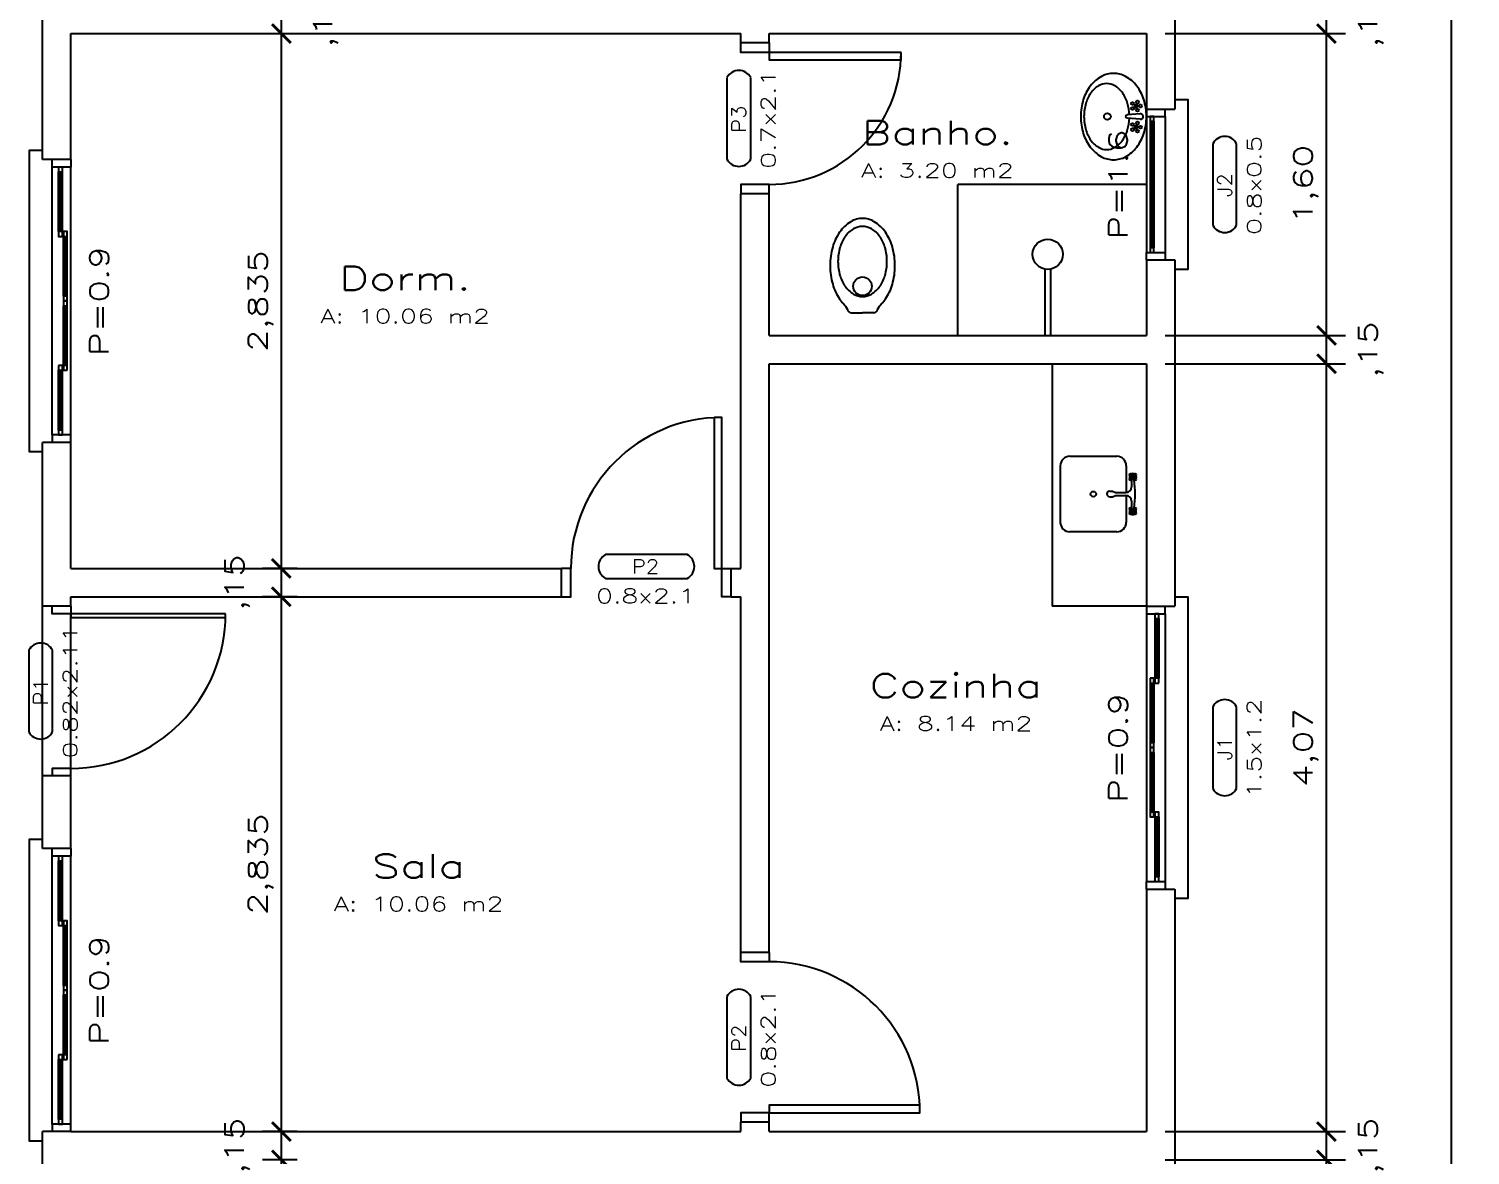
# Model space of a CAD drawing. Extents: x 241 to 398, y 106 to 179.
# Drawn here: x 246.91 to 254.55, y 163.07 to 169.04 of the extents above; entities that cross this region are included whole.
import ezdxf
from ezdxf.enums import TextEntityAlignment as Align

# ---------------------------------------------------------------- set-up
doc = ezdxf.new("R2010")
doc.units = 0
doc.layers.get('0').update_dxf_attribs({"linetype": 'CONTINUOUS'})
doc.layers.get('DEFPOINTS').update_dxf_attribs({"linetype": 'CONTINUOUS'})
for name, color, linetype in [('APARELHOS', 8, 'CONTINUOUS'), ('COTAS', 7, 'CONTINUOUS'), ('ESPECARQ', 7, 'CONTINUOUS'), ('ESQUADRIA', 3, 'CONTINUOUS'), ('MOBIL_I', 8, 'CONTINUOUS'), ('PAREDE', 5, 'CONTINUOUS'), ('UNIDADE', 4, 'CONTINUOUS'), ('VIDRO', 1, 'CONTINUOUS')]:
    doc.layers.add(name, color=color, linetype=linetype)
doc.styles.add('REGUA100', font='romans.shx', dxfattribs={"width": 1.4})
doc.styles.add('REGUA60', font='romans.shx', dxfattribs={"width": 1.4})
doc.styles.add('REGUA80', font='romans.shx', dxfattribs={"width": 1.4})
doc.styles.get("Standard").update_dxf_attribs({"font": 'ISOCP'})
doc.dimstyles.new('ISO-25', dxfattribs={"dimtxt": 2.5, "dimasz": 2.5, "dimexe": 1.25, "dimexo": 0.625, "dimtad": 1, "dimdec": 4, "dimdsep": 46, "dimlunit": 6, "dimtxsty": 'Standard', "dimcen": 2.5, "dimadec": 0, "dimazin": 0, "dimtfac": 1, "dimtdec": 4, "dimtmove": 0, "dimatfit": 3, "dimfxl": 0, "dimtolj": 1, "dimtzin": 0, "dimarcsym": 0})

# ---------------------------------------------------------------- blocks, each defined once
blk = doc.blocks.new('INDESQ2')
at = {"color": 0, "linetype": 'ByBlock'}
for p, q in [((4.32, 2.96), (-4.32, 2.96)), ((-4.32, 0.44), (4.32, 0.44))]:
    blk.add_line(p, q, dxfattribs=at)
at = {"color": 0}
for centre, start, end in [((-3.67, 1.7), 117.3654, 242.6346), ((3.67, 1.7), 297.3654, 62.6346)]:
    blk.add_arc(centre, 1.42, start, end, dxfattribs=at)
at = {"style": 'REGUA60', "width": 1.4, "flags": 9}
blk.add_attdef('LOCAL', text='', height=1.5, dxfattribs=at).set_placement((-0.08, -4.35), align=Align.CENTER)
at = {"layer": 'ESPECARQ', "color": 0, "style": 'REGUA60'}
for tag, width, p in [('COD', 1.1, (-0.08, 0.95)), ('DIM', 1.4, (-0.08, -2.17))]:
    blk.add_attdef(tag, text='', height=1.5, dxfattribs=dict(at, width=width)).set_placement(p, align=Align.CENTER)
blk = doc.blocks.new('CUBACOZ')
at = {"layer": 'APARELHOS'}
for p, q in [((-0.1515, 0.1741), (-0.0096, 0.1741)), ((-0.1045, 0.2035), (-0.0987, 0.2093)), ((-0.0987, 0.2093), (-0.1044, 0.215)), ((-0.0916, 0.2164), (-0.0978, 0.2225)), ((-0.0973, 0.1965), (-0.0916, 0.2022)), ((-0.0916, 0.2164), (-0.0858, 0.2221)), ((-0.0916, 0.2022), (-0.0857, 0.1963)), ((-0.0845, 0.2093), (-0.0788, 0.215)), ((-0.0845, 0.2093), (-0.0786, 0.2034)), ((-0.0749, 0.2018), (-0.0395, 0.2018)), ((-0.0095, 0.1165), (-0.0095, 0.1718)), ((0.0055, 0.1741), (0.1485, 0.1741)), ((0.0055, 0.1165), (0.0055, 0.1718)), ((0.0355, 0.2018), (0.0715, 0.2018)), ((0.0755, 0.2034), (0.0813, 0.2092)), ((0.0813, 0.2092), (0.0756, 0.2149)), ((0.0884, 0.2162), (0.0822, 0.2224)), ((0.0827, 0.1964), (0.0884, 0.2021)), ((0.0884, 0.2162), (0.0942, 0.222)), ((0.0884, 0.2021), (0.0943, 0.1962)), ((0.0955, 0.2092), (0.1011, 0.2149)), ((0.0955, 0.2092), (0.1014, 0.2033)), ((-0.2015, -0.1253), (-0.2015, 0.1241)), ((-0.017, 0.1015), (-0.0095, 0.1165)), ((-0.017, 0.0865), (-0.017, 0.1015)), ((0.013, 0.1015), (0.0055, 0.1165)), ((0.013, 0.0865), (0.013, 0.1015)), ((0.1985, 0.1241), (0.1985, -0.1253)), ((-0.1515, -0.1753), (0.1485, -0.1753))]:
    blk.add_line(p, q, dxfattribs=at)
for centre, radius in [((-0.1038, 0.2212), 0.0062), ((-0.1034, 0.1974), 0.0062), ((-0.0916, 0.2092), 0.00508), ((-0.0797, 0.2211), 0.0062), ((-0.0796, 0.1972), 0.0062), ((0.0761, 0.2211), 0.0062), ((0.0765, 0.1973), 0.0062), ((0.0884, 0.2091), 0.00508), ((0.1003, 0.221), 0.0062), ((0.1004, 0.1971), 0.0062), ((-0.0015, -0.0003), 0.0143)]:
    blk.add_circle(centre, radius, dxfattribs=at)
for centre, radius, start, end in [((-0.1515, 0.1241), 0.05, 90, 180), ((-0.0869, 0.2096), 0.0229, 161.72558, 199.74671), ((-0.0921, 0.2124), 0.0153, 59.57179, 120.42821), ((-0.0916, 0.2065), 0.0156, 241.28233, 298.71767), ((-0.0018, -0.4129), 0.6339, 83.34453, 96.65547), ((-0.0395, 0.1718), 0.03, 0, 90), ((0.0355, 0.1718), 0.03, 90, 180), ((0.0879, 0.2123), 0.0153, 59.57179, 120.42821), ((0.0884, 0.2064), 0.0156, 241.28233, 298.71767), ((0.0878, 0.2091), 0.0188, 335.24621, 23.31831), ((0.1485, 0.1241), 0.05, 0, 90), ((-0.002, 0.0865), 0.015, 180, 0), ((-0.1515, -0.1253), 0.05, 180, 270), ((0.1485, -0.1253), 0.05, 270, 0)]:
    blk.add_arc(centre, radius, start, end, dxfattribs=at)
blk = doc.blocks.new('INDUNI1')
at = {"color": 0, "style": 'REGUA100', "width": 1.4, "flags": 8}
for tag, p in [('NOME1', (0, 0)), ('NOME2', (0, -4.29))]:
    blk.add_attdef(tag, text='', height=2.5, dxfattribs=at).set_placement(p, align=Align.CENTER)
at = {"layer": 'ESPECARQ', "style": 'REGUA60', "width": 1.4}
blk.add_attdef('AREA', text='', height=1.5, dxfattribs=at).set_placement((0, -7.81), align=Align.CENTER)
at = {"layer": 'ESPECARQ', "style": 'REGUA60', "width": 1.4, "flags": 8}
for tag, p in [('PISO', (0, -10.31)), ('REVPAR', (0, -12.81)), ('PEDIR', (0, -15.31))]:
    blk.add_attdef(tag, text='', height=1.5, dxfattribs=at).set_placement(p, align=Align.CENTER)
blk = doc.blocks.new('LAVAT')
for p, q in [((-10.1, -2.8), (-8.9, -3.2)), ((-10, -2.4), (-8.7, -2.8)), ((-9.4, -4.9), (-8.6, -3.8)), ((-9.1, -5.2), (-8.3, -4.1)), ((-8.2, -1), (-8.2, -2.4)), ((-7.8, -1), (-7.8, -2.4)), ((-6.8, -5.2), (-7.6, -4.1)), ((-6.5, -4.9), (-7.3, -3.8)), ((-5.9, -2.4), (-7.2, -2.8)), ((-5.8, -2.8), (-7.1, -3.2)), ((-2.1, -0.2), (-1.2, -10.1)), ((2.1, -0.2), (1.2, -10.1)), ((5.8, -2.8), (7.1, -3.2)), ((5.9, -2.4), (7.2, -2.8)), ((6.5, -4.9), (7.3, -3.8)), ((6.8, -5.2), (7.6, -4.1)), ((7.8, -1), (7.8, -2.4)), ((8.2, -1), (8.2, -2.4)), ((9.1, -5.2), (8.3, -4.1)), ((9.4, -4.9), (8.6, -3.8)), ((10, -2.4), (8.7, -2.8)), ((10.1, -2.8), (8.9, -3.2))]:
    blk.add_line(p, q)
blk.add_lwpolyline([(0, 4.6, 0.076419), (-12.9, 2.6, 0.086454), (-23.1, -2.7, 0.105866), (-30.4, -11.2, 0.125365), (-32.7, -20.3, 0.125365), (-30.4, -29.5, 0.105866), (-23.1, -37.9, 0.086454), (-12.9, -43.2, 0.076419), (0, -45.2, 0.076419), (12.9, -43.2, 0.086454), (23.1, -37.9, 0.105866), (30.4, -29.5, 0.125365), (32.7, -20.3, 0.125365), (30.4, -11.2, 0.105866), (23.1, -2.7, 0.086454), (12.9, 2.6, 0.076419)], format="xyb", close=True)
for points in [[(-25, -25.5, 0.136248), (-23.3, -31.7, 0.106961), (-17.7, -37.7, 0.081463), (-9.9, -41.3, 0.069558), (0, -42.7, 0.069558), (9.9, -41.3, 0.081463), (17.7, -37.7, 0.106961), (23.3, -31.7, 0.136248), (25, -25.5, 0.136248), (23.3, -19.3, 0.106961), (17.7, -13.3, 0.081463), (9.9, -9.7, 0.060346), (1.3, -8.3, 0.069558)], [(-1.3, -8.3, 0.060346), (-9.9, -9.7, 0.081463), (-17.7, -13.3, 0.106961), (-23.3, -19.3, 0.136248), (-25, -25.5, 0.136248)]]:
    blk.add_lwpolyline(points, format="xyb")
for centre, radius in [((-8, 0), 1.05), ((8, 0), 1.05), ((-11, -2.2), 1.05), ((-9.9, -5.9), 1.05), ((-8, -3.2), 0.904), ((-6.1, -5.9), 1.05), ((-4.9, -2.2), 1.05), ((4.9, -2.2), 1.05), ((6.1, -5.9), 1.05), ((8, -3.2), 0.904), ((9.9, -5.9), 1.05), ((11, -2.2), 1.05), ((0, -25), 2.5)]:
    blk.add_circle(centre, radius)
for centre, radius, start, end in [((0, 0), 2.11, 354.4166, 185.8913), ((0, -10), 1.16, 185.4287, 354.7356)]:
    blk.add_arc(centre, radius, start, end)
blk = doc.blocks.new('VASO')
for p in [(-5.96, 0), (5.96, 0)]:
    blk.add_line(p, (0, 0))
for points in [[(0, 50, 0.136248), (-6.22, 48.27, 0.106961), (-12.17, 42.68, 0.081463), (-15.82, 34.92, 0.069558), (-17.21, 25, 0.069558), (-15.82, 15.08, 0.081463), (-12.17, 7.32, 0.040842), (-10.18, 4.88, 0.136248)], [(10.26, 4.96, 0.039379), (12.17, 7.32, 0.081463), (15.82, 15.08, 0.069558), (17.21, 25, 0.069558), (15.82, 34.92, 0.081463), (12.17, 42.68, 0.106961), (6.22, 48.27, 0.136248), (0, 50, 0.136248)]]:
    blk.add_lwpolyline(points, format="xyb")
blk.add_lwpolyline([(-0.01, 45.77, 0.134521), (-4.72, 44.48, 0.106852), (-9.2, 40.33, 0.08225), (-11.96, 34.56, 0.070585), (-13, 27.19, 0.070585), (-11.96, 19.82, 0.08225), (-9.2, 14.05, 0.106852), (-4.72, 9.9, 0.134521), (-0.01, 8.61, 0.134521), (4.69, 9.9, 0.106852), (9.17, 14.05, 0.08225), (11.93, 19.82, 0.070585), (12.97, 27.19, 0.070585), (11.93, 34.56, 0.08225), (9.17, 40.33, 0.106852), (4.69, 44.48, 0.134521)], format="xyb", close=True)
blk.add_circle((-0.01, 14.04), 4.93)
for centre, radius, start, end in [((-21.76, -5.8), 15.76, 27.89368, 42.68741), ((-5.96, 2), 2, 186.21105, 270), ((5.96, 2), 2, 270, 353.78895), ((21.76, -5.8), 15.76, 137.31259, 152.10632)]:
    blk.add_arc(centre, radius, start, end)
blk = doc.blocks.new('VASOSANIT2')
at = {"layer": 'APARELHOS', "ltscale": 10, "xscale": 0.01, "yscale": 0.01, "zscale": 0.01}
blk.add_blockref('VASO', (-0.0298, 0), dxfattribs=at)
blk = doc.blocks.new('CHUVA')
at = {"layer": 'APARELHOS'}
for p, q in [((-0.03, -0.35), (-0.03, 0)), ((0, -0.35), (0, 0))]:
    blk.add_line(p, q, dxfattribs=at)
blk.add_circle((-0.015, -0.43), 0.08, dxfattribs=at)
blk = doc.blocks.new('_ARCHTICK')
at = {"color": 0, "linetype": 'ByBlock', "const_width": 0.15}
blk.add_lwpolyline([(-0.5, -0.5), (0.5, 0.5)], dxfattribs=at)
blk = doc.blocks.new('*D65')
at = {"color": 1, "linetype": 'ByBlock', "transparency": 16777216}
for p, q in [((253.7915, 161.3478), (253.7915, 163.1478)), ((252.9371, 163.0478), (253.8915, 163.0478))]:
    blk.add_line(p, q, dxfattribs=at)
at = {"layer": 'DEFPOINTS', "color": 0, "linetype": 'ByBlock', "transparency": 16777216}
for p in [(252.8371, 163.0478, -3.35), (253.7915, 163.0478), (252.8371, 161.4478, -3.35)]:
    blk.add_point(p, dxfattribs=at)
at = {"color": 1, "linetype": 'ByBlock', "transparency": 16777216, "xscale": 0.1, "yscale": 0.1, "zscale": 0.1}
for p, rotation in [((253.7915, 163.0478), 90), ((253.7915, 161.4478), 270)]:
    blk.add_blockref('_ARCHTICK', p, dxfattribs=dict(at, rotation=rotation))
at = {"color": 7, "linetype": 'ByBlock', "transparency": 16777216, "insert": (253.682, 162.2478), "char_height": 0.1, "attachment_point": 5, "rotation": 90, "style": 'REGUA60'}
blk.add_mtext('\\A1;1,60', dxfattribs=at)
blk = doc.blocks.new('*D66')
at = {"color": 1, "linetype": 'ByBlock', "transparency": 16777216}
for p, q in [((252.9371, 163.1978), (253.8915, 163.1978)), ((253.7915, 162.9478), (253.7915, 163.1978))]:
    blk.add_line(p, q, dxfattribs=at)
at = {"layer": 'DEFPOINTS', "color": 0, "linetype": 'ByBlock', "transparency": 16777216}
for p in [(252.8371, 163.1978, -3.35), (253.7915, 163.1978), (252.8371, 163.0478, -3.35)]:
    blk.add_point(p, dxfattribs=at)
at = {"color": 1, "linetype": 'ByBlock', "transparency": 16777216, "xscale": 0.1, "yscale": 0.1, "zscale": 0.1}
for p, rotation in [((253.7915, 163.1978), 90), ((253.7915, 163.0478), 270)]:
    blk.add_blockref('_ARCHTICK', p, dxfattribs=dict(at, rotation=rotation))
at = {"color": 7, "linetype": 'ByBlock', "transparency": 16777216, "insert": (254.026, 163.1228), "char_height": 0.1, "attachment_point": 5, "rotation": 90, "style": 'REGUA60'}
blk.add_mtext('\\A1;,15', dxfattribs=at)
blk = doc.blocks.new('*D67')
at = {"color": 1, "linetype": 'ByBlock', "transparency": 16777216}
for p, q in [((253.7915, 163.0978), (253.7915, 167.3678)), ((252.9371, 167.2678), (253.8915, 167.2678))]:
    blk.add_line(p, q, dxfattribs=at)
at = {"layer": 'DEFPOINTS', "color": 0, "linetype": 'ByBlock', "transparency": 16777216}
for p in [(252.8371, 167.2678, -3.35), (253.7915, 167.2678), (252.8371, 163.1978, -3.35)]:
    blk.add_point(p, dxfattribs=at)
at = {"color": 1, "linetype": 'ByBlock', "transparency": 16777216, "xscale": 0.1, "yscale": 0.1, "zscale": 0.1}
for p, rotation in [((253.7915, 167.2678), 90), ((253.7915, 163.1978), 270)]:
    blk.add_blockref('_ARCHTICK', p, dxfattribs=dict(at, rotation=rotation))
at = {"color": 7, "linetype": 'ByBlock', "transparency": 16777216, "insert": (253.682, 165.2328), "char_height": 0.1, "attachment_point": 5, "rotation": 90, "style": 'REGUA60'}
blk.add_mtext('\\A1;4,07', dxfattribs=at)
blk = doc.blocks.new('*D68')
at = {"color": 1, "linetype": 'ByBlock', "transparency": 16777216}
for p, q in [((252.9371, 167.4178), (253.8915, 167.4178)), ((253.7915, 167.1678), (253.7915, 167.4178))]:
    blk.add_line(p, q, dxfattribs=at)
at = {"layer": 'DEFPOINTS', "color": 0, "linetype": 'ByBlock', "transparency": 16777216}
for p in [(252.8371, 167.4178, -3.35), (253.7915, 167.4178), (252.8371, 167.2678, -3.35)]:
    blk.add_point(p, dxfattribs=at)
at = {"color": 1, "linetype": 'ByBlock', "transparency": 16777216, "xscale": 0.1, "yscale": 0.1, "zscale": 0.1}
for p, rotation in [((253.7915, 167.4178), 90), ((253.7915, 167.2678), 270)]:
    blk.add_blockref('_ARCHTICK', p, dxfattribs=dict(at, rotation=rotation))
at = {"color": 7, "linetype": 'ByBlock', "transparency": 16777216, "insert": (254.026, 167.3428), "char_height": 0.1, "attachment_point": 5, "rotation": 90, "style": 'REGUA60'}
blk.add_mtext('\\A1;,15', dxfattribs=at)
blk = doc.blocks.new('*D69')
at = {"color": 1, "linetype": 'ByBlock', "transparency": 16777216}
for p, q in [((253.7915, 167.3178), (253.7915, 169.1178)), ((252.9371, 169.0178), (253.8915, 169.0178))]:
    blk.add_line(p, q, dxfattribs=at)
at = {"layer": 'DEFPOINTS', "color": 0, "linetype": 'ByBlock', "transparency": 16777216}
for p in [(252.8371, 169.0178, -3.35), (253.7915, 169.0178), (252.8371, 167.4178, -3.35)]:
    blk.add_point(p, dxfattribs=at)
at = {"color": 1, "linetype": 'ByBlock', "transparency": 16777216, "xscale": 0.1, "yscale": 0.1, "zscale": 0.1}
for p, rotation in [((253.7915, 169.0178), 90), ((253.7915, 167.4178), 270)]:
    blk.add_blockref('_ARCHTICK', p, dxfattribs=dict(at, rotation=rotation))
at = {"color": 7, "linetype": 'ByBlock', "transparency": 16777216, "insert": (253.682, 168.2178), "char_height": 0.1, "attachment_point": 5, "rotation": 90, "style": 'REGUA60'}
blk.add_mtext('\\A1;1,60', dxfattribs=at)
blk = doc.blocks.new('*D70')
at = {"color": 1, "linetype": 'ByBlock', "transparency": 16777216}
for p, q in [((252.9371, 169.1678), (253.8915, 169.1678)), ((253.7915, 168.9178), (253.7915, 169.1678))]:
    blk.add_line(p, q, dxfattribs=at)
at = {"layer": 'DEFPOINTS', "color": 0, "linetype": 'ByBlock', "transparency": 16777216}
for p in [(252.8371, 169.1678, -3.35), (253.7915, 169.1678), (252.8371, 169.0178, -3.35)]:
    blk.add_point(p, dxfattribs=at)
at = {"color": 1, "linetype": 'ByBlock', "transparency": 16777216, "xscale": 0.1, "yscale": 0.1, "zscale": 0.1}
for p, rotation in [((253.7915, 169.1678), 90), ((253.7915, 169.0178), 270)]:
    blk.add_blockref('_ARCHTICK', p, dxfattribs=dict(at, rotation=rotation))
at = {"color": 7, "linetype": 'ByBlock', "transparency": 16777216, "insert": (254.026, 169.0928), "char_height": 0.1, "attachment_point": 5, "rotation": 90, "style": 'REGUA60'}
blk.add_mtext('\\A1;,15', dxfattribs=at)
blk = doc.blocks.new('*D75')
at = {"color": 1, "linetype": 'ByBlock', "transparency": 16777216}
for p, q in [((254.4529, 175.2378), (254.4529, 145.0378)), ((253.0871, 175.1378), (254.5529, 175.1378)), ((253.0871, 145.1378), (254.5529, 145.1378))]:
    blk.add_line(p, q, dxfattribs=at)
at = {"layer": 'DEFPOINTS', "color": 0, "linetype": 'ByBlock', "transparency": 16777216}
for p in [(252.9871, 175.1378, -3.35), (252.9871, 145.1378, -3.35), (254.4529, 145.1378)]:
    blk.add_point(p, dxfattribs=at)
at = {"color": 1, "linetype": 'ByBlock', "transparency": 16777216, "xscale": 0.1, "yscale": 0.1, "zscale": 0.1}
for p, rotation in [((254.4529, 175.1378), 90), ((254.4529, 145.1378), 270)]:
    blk.add_blockref('_ARCHTICK', p, dxfattribs=dict(at, rotation=rotation))
at = {"color": 7, "linetype": 'ByBlock', "transparency": 16777216, "insert": (254.3434, 160.1378), "char_height": 0.1, "attachment_point": 5, "rotation": 90, "style": 'REGUA60'}
blk.add_mtext('\\A1;30,00', dxfattribs=at)
blk = doc.blocks.new('*D86')
at = {"color": 1, "linetype": 'ByBlock', "transparency": 16777216}
for p, q in [((248.2526, 160.1128), (248.2526, 163.1478)), ((248.3371, 163.0478), (248.1526, 163.0478)), ((248.3371, 160.2128), (248.1526, 160.2128))]:
    blk.add_line(p, q, dxfattribs=at)
at = {"layer": 'DEFPOINTS', "color": 0, "linetype": 'ByBlock', "transparency": 16777216}
for p in [(248.2526, 163.0478), (248.4371, 163.0478, -3.35), (248.4371, 160.2128, -3.35)]:
    blk.add_point(p, dxfattribs=at)
at = {"color": 1, "linetype": 'ByBlock', "transparency": 16777216, "xscale": 0.1, "yscale": 0.1, "zscale": 0.1}
for p, rotation in [((248.2526, 163.0478), 90), ((248.2526, 160.2128), 270)]:
    blk.add_blockref('_ARCHTICK', p, dxfattribs=dict(at, rotation=rotation))
at = {"color": 7, "linetype": 'ByBlock', "transparency": 16777216, "insert": (248.1431, 161.6303), "char_height": 0.1, "attachment_point": 5, "rotation": 90, "style": 'REGUA60'}
blk.add_mtext('\\A1;2,835', dxfattribs=at)
blk = doc.blocks.new('*D87')
at = {"color": 1, "linetype": 'ByBlock', "transparency": 16777216}
for p, q in [((248.3371, 163.1978), (248.1526, 163.1978)), ((248.2526, 162.9478), (248.2526, 163.1978))]:
    blk.add_line(p, q, dxfattribs=at)
at = {"layer": 'DEFPOINTS', "color": 0, "linetype": 'ByBlock', "transparency": 16777216}
for p in [(248.2526, 163.1978), (248.4371, 163.1978, -3.35), (248.4371, 163.0478, -3.35)]:
    blk.add_point(p, dxfattribs=at)
at = {"color": 1, "linetype": 'ByBlock', "transparency": 16777216, "xscale": 0.1, "yscale": 0.1, "zscale": 0.1}
for p, rotation in [((248.2526, 163.1978), 90), ((248.2526, 163.0478), 270)]:
    blk.add_blockref('_ARCHTICK', p, dxfattribs=dict(at, rotation=rotation))
at = {"color": 7, "linetype": 'ByBlock', "transparency": 16777216, "insert": (248.0181, 163.1228), "char_height": 0.1, "attachment_point": 5, "rotation": 90, "style": 'REGUA60'}
blk.add_mtext('\\A1;,15', dxfattribs=at)
blk = doc.blocks.new('*D88')
at = {"color": 1, "linetype": 'ByBlock', "transparency": 16777216}
for p, q in [((248.2526, 163.0978), (248.2526, 166.1328)), ((248.3371, 166.0328), (248.1526, 166.0328)), ((248.3371, 163.1978), (248.1526, 163.1978))]:
    blk.add_line(p, q, dxfattribs=at)
at = {"layer": 'DEFPOINTS', "color": 0, "linetype": 'ByBlock', "transparency": 16777216}
for p in [(248.2526, 166.0328), (248.4371, 166.0328, -3.35), (248.4371, 163.1978, -3.35)]:
    blk.add_point(p, dxfattribs=at)
at = {"color": 1, "linetype": 'ByBlock', "transparency": 16777216, "xscale": 0.1, "yscale": 0.1, "zscale": 0.1}
for p, rotation in [((248.2526, 166.0328), 90), ((248.2526, 163.1978), 270)]:
    blk.add_blockref('_ARCHTICK', p, dxfattribs=dict(at, rotation=rotation))
at = {"color": 7, "linetype": 'ByBlock', "transparency": 16777216, "insert": (248.1431, 164.6153), "char_height": 0.1, "attachment_point": 5, "rotation": 90, "style": 'REGUA60'}
blk.add_mtext('\\A1;2,835', dxfattribs=at)
blk = doc.blocks.new('*D89')
at = {"color": 1, "linetype": 'ByBlock', "transparency": 16777216}
for p, q in [((248.3371, 166.1828), (248.1526, 166.1828)), ((248.2526, 165.9328), (248.2526, 166.1828))]:
    blk.add_line(p, q, dxfattribs=at)
at = {"layer": 'DEFPOINTS', "color": 0, "linetype": 'ByBlock', "transparency": 16777216}
for p in [(248.2526, 166.1828), (248.4371, 166.1828, -3.35), (248.4371, 166.0328, -3.35)]:
    blk.add_point(p, dxfattribs=at)
at = {"color": 1, "linetype": 'ByBlock', "transparency": 16777216, "xscale": 0.1, "yscale": 0.1, "zscale": 0.1}
for p, rotation in [((248.2526, 166.1828), 90), ((248.2526, 166.0328), 270)]:
    blk.add_blockref('_ARCHTICK', p, dxfattribs=dict(at, rotation=rotation))
at = {"color": 7, "linetype": 'ByBlock', "transparency": 16777216, "insert": (248.0181, 166.1078), "char_height": 0.1, "attachment_point": 5, "rotation": 90, "style": 'REGUA60'}
blk.add_mtext('\\A1;,15', dxfattribs=at)
blk = doc.blocks.new('*D90')
at = {"color": 1, "linetype": 'ByBlock', "transparency": 16777216}
for p, q in [((248.2526, 166.0828), (248.2526, 169.1178)), ((248.3504, 169.0178), (248.3526, 169.0178)), ((248.3371, 166.1828), (248.1526, 166.1828))]:
    blk.add_line(p, q, dxfattribs=at)
at = {"layer": 'DEFPOINTS', "color": 0, "linetype": 'ByBlock', "transparency": 16777216}
for p in [(248.2504, 169.0178, -3.35), (248.2526, 169.0178), (248.4371, 166.1828, -3.35)]:
    blk.add_point(p, dxfattribs=at)
at = {"color": 1, "linetype": 'ByBlock', "transparency": 16777216, "xscale": 0.1, "yscale": 0.1, "zscale": 0.1}
for p, rotation in [((248.2526, 169.0178), 90), ((248.2526, 166.1828), 270)]:
    blk.add_blockref('_ARCHTICK', p, dxfattribs=dict(at, rotation=rotation))
at = {"color": 7, "linetype": 'ByBlock', "transparency": 16777216, "insert": (248.1431, 167.6003), "char_height": 0.1, "attachment_point": 5, "rotation": 90, "style": 'REGUA60'}
blk.add_mtext('\\A1;2,835', dxfattribs=at)
blk = doc.blocks.new('*D91')
at = {"color": 1, "linetype": 'ByBlock', "transparency": 16777216}
for p, q in [((248.2526, 168.9178), (248.2526, 169.1678)), ((248.3504, 169.1678), (248.3526, 169.1678))]:
    blk.add_line(p, q, dxfattribs=at)
at = {"layer": 'DEFPOINTS', "color": 0, "linetype": 'ByBlock', "transparency": 16777216}
for p in [(248.2504, 169.1678, -3.35), (248.2526, 169.1678), (248.2504, 169.0178, -3.35)]:
    blk.add_point(p, dxfattribs=at)
at = {"color": 1, "linetype": 'ByBlock', "transparency": 16777216, "xscale": 0.1, "yscale": 0.1, "zscale": 0.1}
for p, rotation in [((248.2526, 169.1678), 90), ((248.2526, 169.0178), 270)]:
    blk.add_blockref('_ARCHTICK', p, dxfattribs=dict(at, rotation=rotation))
at = {"color": 7, "linetype": 'ByBlock', "transparency": 16777216, "insert": (248.4872, 169.0928), "char_height": 0.1, "attachment_point": 5, "rotation": 90, "style": 'REGUA60'}
blk.add_mtext('\\A1;,15', dxfattribs=at)

msp = doc.modelspace()

# ---------------------------------------------------------------- linework, layer by layer
at = {"layer": 'APARELHOS'}
for p, q in [((251.8371, 167.4178, -3.35), (251.8371, 168.2178, -3.35)), ((252.8371, 168.2178, -3.35), (251.8371, 168.2178, -3.35)), ((252.3371, 167.2678, -3.35), (252.3371, 165.9828, -3.35)), ((252.8371, 165.9828, -3.35), (252.3371, 165.9828, -3.35))]:
    msp.add_line(p, q, dxfattribs=at)
at = {"layer": 'ESQUADRIA', "color": 1}
for p, q in [((252.8371, 168.5778, -3.35), (252.8371, 167.8578, -3.35)), ((252.8571, 168.5528, -3.35), (252.8571, 167.8828, -3.35)), ((252.8771, 168.5528, -3.35), (252.8771, 167.8828, -3.35)), ((252.9371, 168.5778, -3.35), (252.9371, 167.8578, -3.35)), ((247.0371, 166.8903, -3.35), (247.0371, 168.3103, -3.35)), ((247.0721, 167.9678, -3.35), (247.0721, 168.2853, -3.35)), ((247.0921, 167.9678, -3.35), (247.0921, 168.2853, -3.35)), ((247.1371, 166.8903, -3.35), (247.1371, 168.3103, -3.35)), ((247.0971, 167.6253, -3.35), (247.0971, 167.9428, -3.35)), ((247.1171, 167.6253, -3.35), (247.1171, 167.9428, -3.35)), ((247.0971, 167.2578, -3.35), (247.0971, 167.5753, -3.35)), ((247.1171, 167.2578, -3.35), (247.1171, 167.5753, -3.35)), ((247.0721, 166.9153, -3.35), (247.0721, 167.2328, -3.35)), ((247.0921, 166.9153, -3.35), (247.0921, 167.2328, -3.35)), ((247.1371, 165.1228, -3.35), (247.1371, 165.9428, -3.35)), ((252.8371, 165.9428, -3.35), (252.8371, 164.5228, -3.35)), ((252.8821, 165.9178, -3.35), (252.8821, 165.6003, -3.35)), ((252.9021, 165.9178, -3.35), (252.9021, 165.6003, -3.35)), ((252.9371, 165.9428, -3.35), (252.9371, 164.5228, -3.35)), ((252.8571, 165.5753, -3.35), (252.8571, 165.2578, -3.35)), ((252.8771, 165.5753, -3.35), (252.8771, 165.2578, -3.35)), ((252.8571, 165.2078, -3.35), (252.8571, 164.8903, -3.35)), ((252.8771, 165.2078, -3.35), (252.8771, 164.8903, -3.35)), ((252.8821, 164.8653, -3.35), (252.8821, 164.5478, -3.35)), ((252.9021, 164.8653, -3.35), (252.9021, 164.5478, -3.35)), ((247.0371, 163.2378, -3.35), (247.0371, 164.6578, -3.35)), ((247.0721, 164.3153, -3.35), (247.0721, 164.6328, -3.35)), ((247.0921, 164.3153, -3.35), (247.0921, 164.6328, -3.35)), ((247.1371, 163.2378, -3.35), (247.1371, 164.6578, -3.35)), ((247.0971, 163.9728, -3.35), (247.0971, 164.2903, -3.35)), ((247.1171, 163.9728, -3.35), (247.1171, 164.2903, -3.35)), ((247.0971, 163.6053, -3.35), (247.0971, 163.9228, -3.35)), ((247.1171, 163.6053, -3.35), (247.1171, 163.9228, -3.35)), ((247.0721, 163.2628, -3.35), (247.0721, 163.5803, -3.35)), ((247.0921, 163.2628, -3.35), (247.0921, 163.5803, -3.35))]:
    msp.add_line(p, q, dxfattribs=at)
at = {"layer": 'ESQUADRIA', "elevation": -3.35}
for points in [[(250.8371, 168.9678), (250.8371, 168.9178), (250.6871, 168.9178), (250.6871, 168.9678)], [(252.9871, 168.6678), (253.0571, 168.6678), (253.0571, 167.7678), (252.9871, 167.7678)], [(252.8371, 168.6178), (252.8371, 168.5778), (252.9371, 168.5778), (252.9371, 168.6178)], [(246.9871, 166.8003), (246.9171, 166.8003), (246.9171, 168.4003), (246.9871, 168.4003)], [(247.1371, 168.3503), (247.1371, 168.3103), (247.0371, 168.3103), (247.0371, 168.3503)], [(250.8371, 168.1678), (250.8371, 168.2178), (250.6871, 168.2178), (250.6871, 168.1678)], [(252.8371, 167.8178), (252.8371, 167.8578), (252.9371, 167.8578), (252.9371, 167.8178)], [(247.1371, 166.8503), (247.1371, 166.8903), (247.0371, 166.8903), (247.0371, 166.8503)], [(249.7371, 166.0328), (249.7871, 166.0328), (249.7871, 166.1828), (249.7371, 166.1828)], [(250.6371, 166.0328), (250.5871, 166.0328), (250.5871, 166.1828), (250.6371, 166.1828)], [(252.9871, 166.0328), (253.0571, 166.0328), (253.0571, 164.4328), (252.9871, 164.4328)], [(246.9871, 165.0828), (246.9871, 165.0828), (246.9871, 165.9828), (246.9871, 165.9828)], [(247.1371, 165.9828), (247.1371, 165.9428), (247.0371, 165.9428), (247.0371, 165.9828)], [(252.8371, 165.9828), (252.8371, 165.9428), (252.9371, 165.9428), (252.9371, 165.9828)], [(247.1371, 165.0828), (247.1371, 165.1228), (247.0371, 165.1228), (247.0371, 165.0828)], [(246.9871, 163.1478), (246.9171, 163.1478), (246.9171, 164.7478), (246.9871, 164.7478)], [(247.1371, 164.6978), (247.1371, 164.6578), (247.0371, 164.6578), (247.0371, 164.6978)], [(252.8371, 164.4828), (252.8371, 164.5228), (252.9371, 164.5228), (252.9371, 164.4828)], [(250.8371, 164.1478), (250.8371, 164.0978), (250.6871, 164.0978), (250.6871, 164.1478)], [(250.8371, 163.2478), (250.8371, 163.2978), (250.6871, 163.2978), (250.6871, 163.2478)], [(247.1371, 163.1978), (247.1371, 163.2378), (247.0371, 163.2378), (247.0371, 163.1978)]]:
    msp.add_lwpolyline(points, dxfattribs=at)
for points in [[(251.5371, 168.9178), (250.8371, 168.9178), (250.8371, 168.8778), (251.5371, 168.8778)], [(252.8571, 168.5778), (252.8571, 168.5528), (252.8771, 168.5528), (252.8771, 168.5778)], [(247.0721, 168.3103), (247.0721, 168.2853), (247.0921, 168.2853), (247.0921, 168.3103)], [(247.0921, 167.9428), (247.0921, 167.9678), (247.0721, 167.9678), (247.0721, 167.9428)], [(247.0971, 167.9678), (247.0971, 167.9428), (247.1171, 167.9428), (247.1171, 167.9678)], [(252.8771, 167.8578), (252.8771, 167.8828), (252.8571, 167.8828), (252.8571, 167.8578)], [(247.1171, 167.6003), (247.1171, 167.6253), (247.0971, 167.6253), (247.0971, 167.6003)], [(247.0971, 167.6003), (247.0971, 167.5753), (247.1171, 167.5753), (247.1171, 167.6003)], [(247.0721, 167.2578), (247.0721, 167.2328), (247.0921, 167.2328), (247.0921, 167.2578)], [(247.1171, 167.2328), (247.1171, 167.2578), (247.0971, 167.2578), (247.0971, 167.2328)], [(247.0921, 166.8903), (247.0921, 166.9153), (247.0721, 166.9153), (247.0721, 166.8903)], [(250.5471, 166.9828), (250.5471, 166.1828), (250.5871, 166.1828), (250.5871, 166.9828)], [(247.9571, 165.9428), (247.1371, 165.9428), (247.1371, 165.9228), (247.9571, 165.9228)], [(252.8821, 165.9428), (252.8821, 165.9178), (252.9021, 165.9178), (252.9021, 165.9428)], [(252.8571, 165.6003), (252.8571, 165.5753), (252.8771, 165.5753), (252.8771, 165.6003)], [(252.9021, 165.5753), (252.9021, 165.6003), (252.8821, 165.6003), (252.8821, 165.5753)], [(252.8771, 165.2328), (252.8771, 165.2578), (252.8571, 165.2578), (252.8571, 165.2328)], [(252.8571, 165.2328), (252.8571, 165.2078), (252.8771, 165.2078), (252.8771, 165.2328)], [(252.8771, 164.8653), (252.8771, 164.8903), (252.8571, 164.8903), (252.8571, 164.8653)], [(252.8821, 164.8903), (252.8821, 164.8653), (252.9021, 164.8653), (252.9021, 164.8903)], [(247.0721, 164.6578), (247.0721, 164.6328), (247.0921, 164.6328), (247.0921, 164.6578)], [(252.9021, 164.5228), (252.9021, 164.5478), (252.8821, 164.5478), (252.8821, 164.5228)], [(247.0921, 164.2903), (247.0921, 164.3153), (247.0721, 164.3153), (247.0721, 164.2903)], [(247.0971, 164.3153), (247.0971, 164.2903), (247.1171, 164.2903), (247.1171, 164.3153)], [(247.1171, 163.9478), (247.1171, 163.9728), (247.0971, 163.9728), (247.0971, 163.9478)], [(247.0971, 163.9478), (247.0971, 163.9228), (247.1171, 163.9228), (247.1171, 163.9478)], [(247.0721, 163.6053), (247.0721, 163.5803), (247.0921, 163.5803), (247.0921, 163.6053)], [(247.1171, 163.5803), (247.1171, 163.6053), (247.0971, 163.6053), (247.0971, 163.5803)], [(250.8371, 163.2978), (251.6371, 163.2978), (251.6371, 163.3378), (250.8371, 163.3378)], [(247.0921, 163.2378), (247.0921, 163.2628), (247.0721, 163.2628), (247.0721, 163.2378)]]:
    msp.add_lwpolyline(points, close=True, dxfattribs=at)
at = {"layer": 'MOBIL_I'}
for centre, radius, start, end in [((250.8371, 168.9178, -3.35), 0.7, 270, 0), ((250.5871, 166.1828, -3.35), 0.8, 90, 180), ((247.1371, 165.9428, -3.35), 0.82, 270, 0), ((250.8371, 163.2978, -3.35), 0.8, 0, 90)]:
    msp.add_arc(centre, radius, start, end, dxfattribs=at)
at = {"layer": 'PAREDE'}
for p, q in [((246.9871, 168.3503, -3.35), (246.9871, 169.0928, -3.35)), ((252.9871, 169.0928, -3.35), (252.9871, 168.6178, -3.35)), ((247.1371, 169.0178, -3.35), (250.6871, 169.0178, -3.35)), ((247.1371, 168.3503, -3.35), (247.1371, 169.0178, -3.35)), ((250.6871, 168.9678, -3.35), (250.6871, 169.0178, -3.35)), ((250.8371, 169.0178, -3.35), (252.8371, 169.0178, -3.35)), ((250.8371, 168.9678, -3.35), (250.8371, 169.0178, -3.35)), ((252.8371, 169.0178, -3.35), (252.8371, 168.6178, -3.35)), ((250.8371, 168.9678, -3.35), (250.6871, 168.9678, -3.35)), ((252.8371, 168.6178, -3.35), (252.9871, 168.6178, -3.35)), ((247.1371, 168.3503, -3.35), (246.9871, 168.3503, -3.35)), ((250.8371, 168.1678, -3.35), (250.6871, 168.1678, -3.35)), ((250.6871, 167.3428, -3.35), (250.6871, 168.1678, -3.35)), ((250.8371, 167.4178, -3.35), (250.8371, 168.1678, -3.35)), ((252.8371, 167.8178, -3.35), (252.8371, 167.4178, -3.35)), ((252.8371, 167.8178, -3.35), (252.9871, 167.8178, -3.35)), ((252.9871, 167.8178, -3.35), (252.9871, 167.3428, -3.35)), ((250.8371, 167.4178, -3.35), (252.8371, 167.4178, -3.35)), ((250.6871, 166.1828, -3.35), (250.6871, 167.3428, -3.35)), ((252.9871, 167.3428, -3.35), (252.9871, 165.9828, -3.35)), ((250.8371, 167.2678, -3.35), (252.8371, 167.2678, -3.35)), ((250.8371, 166.1078, -3.35), (250.8371, 167.2678, -3.35)), ((252.8371, 167.2678, -3.35), (252.8371, 165.9828, -3.35)), ((247.1371, 166.8503, -3.35), (246.9871, 166.8503, -3.35)), ((246.9871, 166.1078, -3.35), (246.9871, 166.8503, -3.35)), ((247.1371, 166.1828, -3.35), (247.1371, 166.8503, -3.35)), ((247.1371, 166.1828, -3.35), (249.7371, 166.1828, -3.35)), ((249.7371, 166.0328, -3.35), (249.7371, 166.1828, -3.35)), ((250.6371, 166.1828, -3.35), (250.6871, 166.1828, -3.35)), ((250.6371, 166.0328, -3.35), (250.6371, 166.1828, -3.35)), ((246.9871, 165.9828, -3.35), (246.9871, 166.1078, -3.35)), ((250.8371, 164.1478, -3.35), (250.8371, 166.1078, -3.35)), ((247.1371, 165.9828, -3.35), (247.1371, 166.0328, -3.35)), ((247.1371, 166.0328, -3.35), (249.7371, 166.0328, -3.35)), ((250.6371, 166.0328, -3.35), (250.6871, 166.0328, -3.35)), ((250.6871, 164.1478, -3.35), (250.6871, 166.0328, -3.35)), ((247.1371, 165.9828, -3.35), (246.9871, 165.9828, -3.35)), ((252.8371, 165.9828, -3.35), (252.9871, 165.9828, -3.35)), ((247.1371, 165.0828, -3.35), (246.9871, 165.0828, -3.35)), ((246.9871, 164.6978, -3.35), (246.9871, 165.0828, -3.35)), ((247.1371, 164.6978, -3.35), (247.1371, 165.0828, -3.35)), ((247.1371, 164.6978, -3.35), (246.9871, 164.6978, -3.35)), ((252.8371, 164.4828, -3.35), (252.8371, 163.1978, -3.35)), ((252.8371, 164.4828, -3.35), (252.9871, 164.4828, -3.35)), ((252.9871, 164.4828, -3.35), (252.9871, 163.1228, -3.35)), ((250.8371, 164.1478, -3.35), (250.6871, 164.1478, -3.35)), ((250.8371, 163.2478, -3.35), (250.6871, 163.2478, -3.35)), ((250.6871, 163.1978, -3.35), (250.6871, 163.2478, -3.35)), ((250.8371, 163.1978, -3.35), (250.8371, 163.2478, -3.35)), ((247.1371, 163.1978, -3.35), (246.9871, 163.1978, -3.35)), ((246.9871, 163.1228, -3.35), (246.9871, 163.1978, -3.35)), ((247.1371, 163.1978, -3.35), (250.6871, 163.1978, -3.35)), ((247.1371, 163.1978, -3.35), (247.1371, 163.1978, -3.35)), ((250.8371, 163.1978, -3.35), (252.8371, 163.1978, -3.35)), ((246.9871, 162.3803, -3.35), (246.9871, 163.1228, -3.35)), ((252.9871, 163.1228, -3.35), (252.9871, 162.6478, -3.35))]:
    msp.add_line(p, q, dxfattribs=at)
at = {"layer": 'VIDRO'}
for p, q in [((252.8671, 168.5528, -3.35), (252.8671, 167.8828, -3.35)), ((247.0821, 167.9678, -3.35), (247.0821, 168.2853, -3.35)), ((247.1071, 167.6253, -3.35), (247.1071, 167.9428, -3.35)), ((247.1071, 167.2578, -3.35), (247.1071, 167.5753, -3.35)), ((247.0821, 166.9153, -3.35), (247.0821, 167.2328, -3.35)), ((252.8921, 165.9178, -3.35), (252.8921, 165.6003, -3.35)), ((252.8671, 165.5753, -3.35), (252.8671, 165.2578, -3.35)), ((252.8671, 165.2078, -3.35), (252.8671, 164.8903, -3.35)), ((252.8921, 164.8653, -3.35), (252.8921, 164.5478, -3.35)), ((247.0821, 164.3153, -3.35), (247.0821, 164.6328, -3.35)), ((247.1071, 163.9728, -3.35), (247.1071, 164.2903, -3.35)), ((247.1071, 163.6053, -3.35), (247.1071, 163.9228, -3.35)), ((247.0821, 163.2628, -3.35), (247.0821, 163.5803, -3.35))]:
    msp.add_line(p, q, dxfattribs=at)

# ---------------------------------------------------------------- block references
at = {"layer": 'APARELHOS', "xscale": 0.006999999999999999, "yscale": 0.006999999999999999, "zscale": 0.006999999999999999, "rotation": 270}
msp.add_blockref('LAVAT', (252.8051, 168.5778, -3.35), dxfattribs=at)
at = {"layer": 'APARELHOS'}
msp.add_blockref('VASOSANIT2', (251.3623, 167.5378, -3.35), dxfattribs=at)
for name, p, rotation in [('CHUVA', (252.2992, 167.4178, -3.35), 180), ('CUBACOZ', (252.556, 166.5755), 270)]:
    msp.add_blockref(name, p, dxfattribs=dict(at, rotation=rotation))
at = {"layer": 'ESPECARQ', "xscale": 0.05, "yscale": 0.05, "zscale": 0.05, "rotation": 90}
for p, values in [((250.7621, 168.5678, -3.35), {'COD': 'P3', 'DIM': '0.7x2.1'}), ((253.3371, 168.2178, -3.35), {'COD': 'J2', 'DIM': '0.8x0.5'}), ((247.0621, 165.5328, -3.35), {'COD': 'P1', 'DIM': '0.82x2.11'}), ((253.3371, 165.2328, -3.35), {'COD': 'J1', 'DIM': '1.5x1.2'}), ((250.7621, 163.6978, -3.35), {'COD': 'P2', 'DIM': '0.8x2.1'})]:
    msp.add_blockref('INDESQ2', p, dxfattribs=at).add_auto_attribs(values)
at = {"layer": 'ESPECARQ', "xscale": 0.05, "yscale": 0.05, "zscale": 0.05}
msp.add_blockref('INDESQ2', (250.1871, 166.1078, -3.35), dxfattribs=at).add_auto_attribs({'COD': 'P2', 'DIM': '0.8x2.1'})
at = {"layer": 'UNIDADE', "xscale": 0.05, "yscale": 0.05, "zscale": 0.05}
for p, values in [((251.7295, 168.6445, -3.35), {'NOME2': 'Banho.', 'AREA': 'A: 3.20 m2'}), ((248.9085, 167.8725, -3.35), {'NOME2': 'Dorm.', 'AREA': 'A: 10.06 m2'}), ((251.8278, 165.7133, -3.35), {'NOME2': 'Cozinha', 'AREA': 'A: 8.14 m2'}), ((248.9796, 164.7571, -3.35), {'NOME2': 'Sala', 'AREA': 'A: 10.06 m2'})]:
    msp.add_blockref('INDUNI1', p, dxfattribs=at).add_auto_attribs(values)

# ---------------------------------------------------------------- texts
at = {"layer": 'ESPECARQ', "style": 'REGUA80', "width": 1.4}
for s, p in [('P=1.6', (252.6871, 168.2178, -3.35)), ('P=0.9', (247.2871, 167.6003, -3.35)), ('P=0.9', (252.6871, 165.2328, -3.35)), ('P=0.9', (247.2871, 163.9478, -3.35))]:
    msp.add_text(s, height=0.1, rotation=90, dxfattribs=at).set_placement(p, align=Align.MIDDLE)

# ---------------------------------------------------------------- dimensions: what is measured, and where the dimension line sits
at = {"layer": 'COTAS'}
for base, p1, p2, override, picture, middle in [((254.4529, 145.1378), (252.9871, 175.1378, -3.35), (252.9871, 145.1378, -3.35), {"dimtxt": 0.1, "dimasz": 0.1, "dimexe": 0.1, "dimexo": 0.1, "dimgap": 0.05, "dimdec": 2, "dimzin": 4, "dimtxsty": 'REGUA60', "dimblk1": 'ARCHTICK', "dimblk2": 'ARCHTICK', "dimsah": 1, "dimcen": 0.1, "dimdle": 0.1, "dimclrd": 1, "dimclre": 1, "dimclrt": 7, "dimtofl": 0, "dimtmove": 2}, '*D75', (254.3434, 160.1378)), ((248.2526, 169.1678), (248.2504, 169.0178, -3.35), (248.2504, 169.1678, -3.35), {"dimtxt": 0.1, "dimasz": 0.1, "dimexe": 0.1, "dimexo": 0.1, "dimgap": 0.05, "dimdec": 2, "dimzin": 4, "dimtxsty": 'REGUA60', "dimblk1": 'ARCHTICK', "dimblk2": 'ARCHTICK', "dimsah": 1, "dimcen": 0.1, "dimdle": 0.1, "dimse1": 1, "dimclrd": 1, "dimclre": 1, "dimclrt": 7, "dimtofl": 0, "dimtmove": 2}, '*D91', (248.4872, 169.0928)), ((253.7915, 169.1678), (252.8371, 169.0178, -3.35), (252.8371, 169.1678, -3.35), {"dimtxt": 0.1, "dimasz": 0.1, "dimexe": 0.1, "dimexo": 0.1, "dimgap": 0.05, "dimdec": 2, "dimzin": 4, "dimtxsty": 'REGUA60', "dimblk1": 'ARCHTICK', "dimblk2": 'ARCHTICK', "dimsah": 1, "dimcen": 0.1, "dimdle": 0.1, "dimse1": 1, "dimclrd": 1, "dimclre": 1, "dimclrt": 7, "dimtofl": 0, "dimtmove": 2}, '*D70', (254.026, 169.0928)), ((248.2526, 169.0178), (248.4371, 166.1828, -3.35), (248.2504, 169.0178, -3.35), {"dimtxt": 0.1, "dimasz": 0.1, "dimexe": 0.1, "dimexo": 0.1, "dimgap": 0.05, "dimdec": 3, "dimzin": 4, "dimtxsty": 'REGUA60', "dimblk1": 'ARCHTICK', "dimblk2": 'ARCHTICK', "dimsah": 1, "dimcen": 0.1, "dimdle": 0.1, "dimclrd": 1, "dimclre": 1, "dimclrt": 7, "dimtofl": 0, "dimtmove": 2}, '*D90', (248.1431, 167.6003)), ((253.7915, 169.0178), (252.8371, 167.4178, -3.35), (252.8371, 169.0178, -3.35), {"dimtxt": 0.1, "dimasz": 0.1, "dimexe": 0.1, "dimexo": 0.1, "dimgap": 0.05, "dimdec": 2, "dimzin": 4, "dimtxsty": 'REGUA60', "dimblk1": 'ARCHTICK', "dimblk2": 'ARCHTICK', "dimsah": 1, "dimcen": 0.1, "dimdle": 0.1, "dimse1": 1, "dimclrd": 1, "dimclre": 1, "dimclrt": 7, "dimtofl": 0, "dimtmove": 2}, '*D69', (253.682, 168.2178)), ((253.7915, 167.4178), (252.8371, 167.2678, -3.35), (252.8371, 167.4178, -3.35), {"dimtxt": 0.1, "dimasz": 0.1, "dimexe": 0.1, "dimexo": 0.1, "dimgap": 0.05, "dimdec": 2, "dimzin": 4, "dimtxsty": 'REGUA60', "dimblk1": 'ARCHTICK', "dimblk2": 'ARCHTICK', "dimsah": 1, "dimcen": 0.1, "dimdle": 0.1, "dimse1": 1, "dimclrd": 1, "dimclre": 1, "dimclrt": 7, "dimtofl": 0, "dimtmove": 2}, '*D68', (254.026, 167.3428)), ((253.7915, 167.2678), (252.8371, 163.1978, -3.35), (252.8371, 167.2678, -3.35), {"dimtxt": 0.1, "dimasz": 0.1, "dimexe": 0.1, "dimexo": 0.1, "dimgap": 0.05, "dimdec": 2, "dimzin": 4, "dimtxsty": 'REGUA60', "dimblk1": 'ARCHTICK', "dimblk2": 'ARCHTICK', "dimsah": 1, "dimcen": 0.1, "dimdle": 0.1, "dimse1": 1, "dimclrd": 1, "dimclre": 1, "dimclrt": 7, "dimtofl": 0, "dimtmove": 2}, '*D67', (253.682, 165.2328)), ((248.2526, 166.1828), (248.4371, 166.0328, -3.35), (248.4371, 166.1828, -3.35), {"dimtxt": 0.1, "dimasz": 0.1, "dimexe": 0.1, "dimexo": 0.1, "dimgap": 0.05, "dimdec": 2, "dimzin": 4, "dimtxsty": 'REGUA60', "dimblk1": 'ARCHTICK', "dimblk2": 'ARCHTICK', "dimsah": 1, "dimcen": 0.1, "dimdle": 0.1, "dimse1": 1, "dimclrd": 1, "dimclre": 1, "dimclrt": 7, "dimtofl": 0, "dimtmove": 2}, '*D89', (248.0181, 166.1078)), ((248.2526, 166.0328), (248.4371, 163.1978, -3.35), (248.4371, 166.0328, -3.35), {"dimtxt": 0.1, "dimasz": 0.1, "dimexe": 0.1, "dimexo": 0.1, "dimgap": 0.05, "dimdec": 3, "dimzin": 4, "dimtxsty": 'REGUA60', "dimblk1": 'ARCHTICK', "dimblk2": 'ARCHTICK', "dimsah": 1, "dimcen": 0.1, "dimdle": 0.1, "dimclrd": 1, "dimclre": 1, "dimclrt": 7, "dimtofl": 0, "dimtmove": 2}, '*D88', (248.1431, 164.6153)), ((248.2526, 163.1978), (248.4371, 163.0478, -3.35), (248.4371, 163.1978, -3.35), {"dimtxt": 0.1, "dimasz": 0.1, "dimexe": 0.1, "dimexo": 0.1, "dimgap": 0.05, "dimdec": 2, "dimzin": 4, "dimtxsty": 'REGUA60', "dimblk1": 'ARCHTICK', "dimblk2": 'ARCHTICK', "dimsah": 1, "dimcen": 0.1, "dimdle": 0.1, "dimse1": 1, "dimclrd": 1, "dimclre": 1, "dimclrt": 7, "dimtofl": 0, "dimtmove": 2}, '*D87', (248.0181, 163.1228)), ((253.7915, 163.1978), (252.8371, 163.0478, -3.35), (252.8371, 163.1978, -3.35), {"dimtxt": 0.1, "dimasz": 0.1, "dimexe": 0.1, "dimexo": 0.1, "dimgap": 0.05, "dimdec": 2, "dimzin": 4, "dimtxsty": 'REGUA60', "dimblk1": 'ARCHTICK', "dimblk2": 'ARCHTICK', "dimsah": 1, "dimcen": 0.1, "dimdle": 0.1, "dimse1": 1, "dimclrd": 1, "dimclre": 1, "dimclrt": 7, "dimtofl": 0, "dimtmove": 2}, '*D66', (254.026, 163.1228)), ((248.2526, 163.0478), (248.4371, 160.2128, -3.35), (248.4371, 163.0478, -3.35), {"dimtxt": 0.1, "dimasz": 0.1, "dimexe": 0.1, "dimexo": 0.1, "dimgap": 0.05, "dimdec": 3, "dimzin": 4, "dimtxsty": 'REGUA60', "dimblk1": 'ARCHTICK', "dimblk2": 'ARCHTICK', "dimsah": 1, "dimcen": 0.1, "dimdle": 0.1, "dimclrd": 1, "dimclre": 1, "dimclrt": 7, "dimtofl": 0, "dimtmove": 2}, '*D86', (248.1431, 161.6303)), ((253.7915, 163.0478), (252.8371, 161.4478, -3.35), (252.8371, 163.0478, -3.35), {"dimtxt": 0.1, "dimasz": 0.1, "dimexe": 0.1, "dimexo": 0.1, "dimgap": 0.05, "dimdec": 2, "dimzin": 4, "dimtxsty": 'REGUA60', "dimblk1": 'ARCHTICK', "dimblk2": 'ARCHTICK', "dimsah": 1, "dimcen": 0.1, "dimdle": 0.1, "dimse1": 1, "dimclrd": 1, "dimclre": 1, "dimclrt": 7, "dimtofl": 0, "dimtmove": 2}, '*D65', (253.682, 162.2478))]:
    dim = msp.add_linear_dim(base=base, p1=p1, p2=p2, angle=90, dimstyle='ISO-25', override=override, dxfattribs=at)
    dim.commit()
    dim.dimension.update_dxf_attribs({"geometry": picture, "text_midpoint": middle})

doc.saveas('drawing.dxf')
